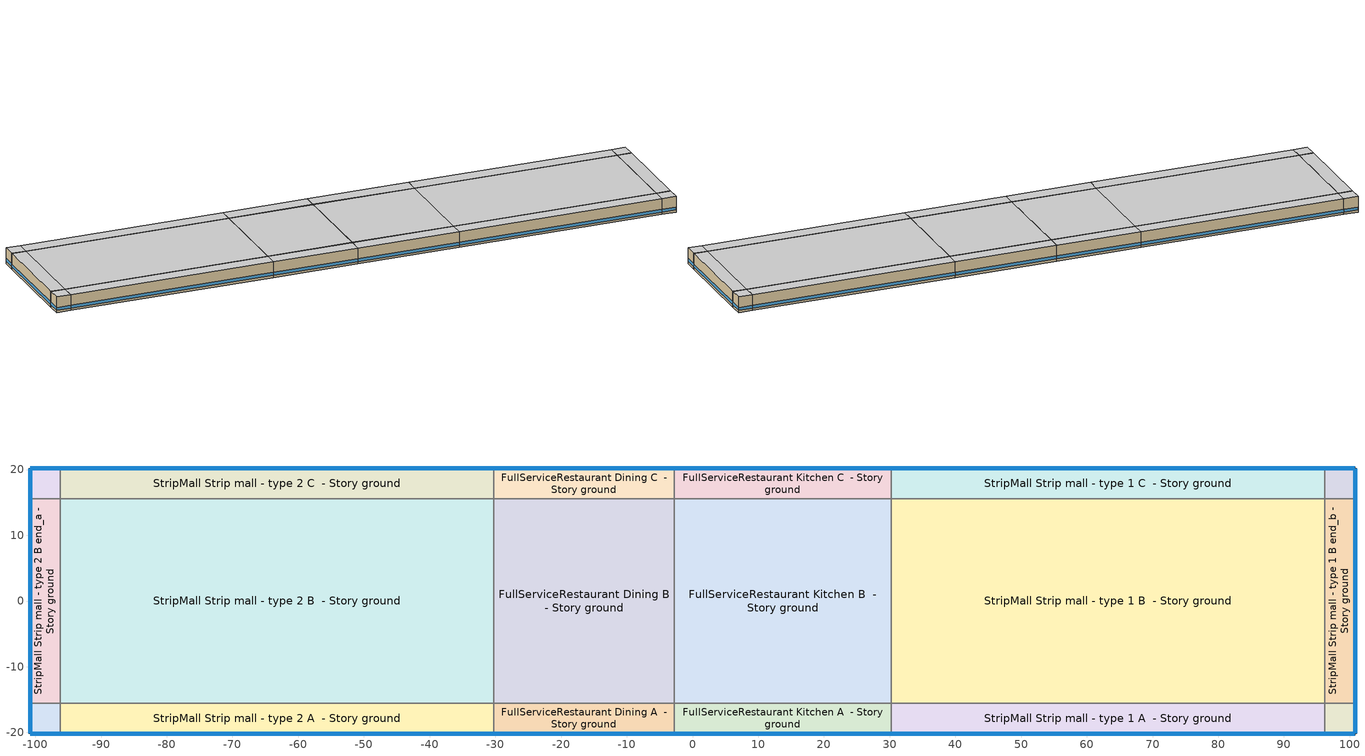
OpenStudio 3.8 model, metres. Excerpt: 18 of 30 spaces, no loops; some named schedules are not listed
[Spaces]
StripMall Strip mall - type 2 A end_a - Story ground
 floor ground (Foundation F 1.26W/m*K Perim 9.14m Area 20.9m2): -100.8,-20.16 -100.8,-15.59 -96.23,-15.59 -96.23,-20.16 z0
 wall outside: -100.8,-15.59 -100.8,-20.16 -96.23,-20.16 z0:5.18
 wall to StripMall Strip mall - type 2 B end_a - Story ground: -96.23,-15.59 -100.8,-15.59 z0:5.18
 wall to StripMall Strip mall - type 2 A  - Story ground: -96.23,-20.16 -96.23,-15.59 z0:5.18
 window: -100.8,-15.61 -100.8,-20.14 / -100.78,-20.16 -96.26,-20.16 z0.76:1.71
 ceiling adiabatic (Typical Interior Ceiling): -96.23,-20.16 -96.23,-15.59 -100.8,-15.59 -100.8,-20.16 z5.18
StripMall Strip mall - type 2 B end_a - Story ground
 floor ground (Foundation F 1.26W/m*K Perim 31.18m Area 142.54m2): -100.8,-15.59 -100.8,15.59 -96.23,15.59 -96.23,-15.59 z0
 wall outside: -100.8,15.59 -100.8,-15.59 z0:5.18
 wall to StripMall Strip mall - type 2 C end_a - Story ground: -96.23,15.59 -100.8,15.59 z0:5.18
 wall to StripMall Strip mall - type 2 B  - Story ground: -96.23,-15.59 -96.23,15.59 z0:5.18
 window: -100.8,15.56 -100.8,-15.56 z0.76:1.7
 ceiling adiabatic (Typical Interior Ceiling): -96.23,-15.59 -96.23,15.59 -100.8,15.59 -100.8,-15.59 z5.18
StripMall Strip mall - type 2 C end_a - Story ground
 floor ground (Foundation F 1.26W/m*K Perim 9.14m Area 20.9m2): -100.8,15.59 -100.8,20.16 -96.23,20.16 -96.23,15.59 z0
 wall outside: -96.23,20.16 -100.8,20.16 -100.8,15.59 z0:5.18
 wall to StripMall Strip mall - type 2 C  - Story ground: -96.23,15.59 -96.23,20.16 z0:5.18
 window: -100.8,20.14 -100.8,15.61 / -96.26,20.16 -100.78,20.16 z0.76:1.71
 ceiling adiabatic (Typical Interior Ceiling): -96.23,15.59 -96.23,20.16 -100.8,20.16 -100.8,15.59 z5.18
StripMall Strip mall - type 2 A  - Story ground
 floor ground (Foundation F 1.26W/m*K Perim 65.99m Area 301.71m2): -96.23,-20.16 -96.23,-15.59 -30.24,-15.59 -30.24,-20.16 z0
 wall outside: -96.23,-20.16 -30.24,-20.16 z0:5.18
 wall to StripMall Strip mall - type 2 B  - Story ground: -30.24,-15.59 -96.23,-15.59 z0:5.18
 wall to FullServiceRestaurant Dining A  - Story ground: -30.24,-20.16 -30.24,-15.59 z0:5.18
 window: -96.21,-20.16 -30.27,-20.16 z0.76:1.7
 ceiling adiabatic (Typical Interior Ceiling): -30.24,-20.16 -30.24,-15.59 -96.23,-15.59 -96.23,-20.16 z5.18
StripMall Strip mall - type 2 B  - Story ground
 floor ground (Foundation F 1.26W/m*K Perim 0.0m Area 2057.39m2): -96.23,-15.59 -96.23,15.59 -30.24,15.59 -30.24,-15.59 z0
 wall to StripMall Strip mall - type 2 C  - Story ground: -30.24,15.59 -96.23,15.59 z0:5.18
 wall to FullServiceRestaurant Dining B  - Story ground: -30.24,-15.59 -30.24,15.59 z0:5.18
 ceiling adiabatic (Typical Interior Ceiling): -30.24,-15.59 -30.24,15.59 -96.23,15.59 -96.23,-15.59 z5.18
StripMall Strip mall - type 2 C  - Story ground
 floor ground (Foundation F 1.26W/m*K Perim 65.99m Area 301.71m2): -96.23,15.59 -96.23,20.16 -30.24,20.16 -30.24,15.59 z0
 wall outside: -30.24,20.16 -96.23,20.16 z0:5.18
 wall to FullServiceRestaurant Dining C  - Story ground: -30.24,15.59 -30.24,20.16 z0:5.18
 window: -30.27,20.16 -96.21,20.16 z0.76:1.7
 ceiling adiabatic (Typical Interior Ceiling): -30.24,15.59 -30.24,20.16 -96.23,20.16 -96.23,15.59 z5.18
FullServiceRestaurant Dining A  - Story ground
 floor ground (Foundation F 1.26W/m*K Perim 27.48m Area 125.65m2): -30.24,-20.16 -30.24,-15.59 -2.76,-15.59 -2.76,-20.16 z0
 wall outside: -30.24,-20.16 -2.76,-20.16 z0:5.18
 wall to FullServiceRestaurant Dining B  - Story ground: -2.76,-15.59 -30.24,-15.59 z0:5.18
 wall to FullServiceRestaurant Kitchen A  - Story ground: -2.76,-20.16 -2.76,-15.59 z0:5.18
 window: -30.22,-20.16 -2.78,-20.16 z0.76:1.7
 ceiling adiabatic (Typical Interior Ceiling): -2.76,-20.16 -2.76,-15.59 -30.24,-15.59 -30.24,-20.16 z5.18
FullServiceRestaurant Dining B  - Story ground
 floor ground (Foundation F 1.26W/m*K Perim 0.0m Area 856.84m2): -30.24,-15.59 -30.24,15.59 -2.76,15.59 -2.76,-15.59 z0
 wall to FullServiceRestaurant Dining C  - Story ground: -2.76,15.59 -30.24,15.59 z0:5.18
 wall to FullServiceRestaurant Kitchen B  - Story ground: -2.76,-15.59 -2.76,15.59 z0:5.18
 ceiling adiabatic (Typical Interior Ceiling): -2.76,-15.59 -2.76,15.59 -30.24,15.59 -30.24,-15.59 z5.18
FullServiceRestaurant Dining C  - Story ground
 floor ground (Foundation F 1.26W/m*K Perim 27.48m Area 125.65m2): -30.24,15.59 -30.24,20.16 -2.76,20.16 -2.76,15.59 z0
 wall outside: -2.76,20.16 -30.24,20.16 z0:5.18
 wall to FullServiceRestaurant Kitchen C  - Story ground: -2.76,15.59 -2.76,20.16 z0:5.18
 window: -2.78,20.16 -30.22,20.16 z0.76:1.7
 ceiling adiabatic (Typical Interior Ceiling): -2.76,15.59 -2.76,20.16 -30.24,20.16 -30.24,15.59 z5.18
FullServiceRestaurant Kitchen A  - Story ground
 floor ground (Foundation F 1.26W/m*K Perim 33.0m Area 150.87m2): -2.76,-20.16 -2.76,-15.59 30.24,-15.59 30.24,-20.16 z0
 wall outside: -2.76,-20.16 30.24,-20.16 z0:5.18
 wall to FullServiceRestaurant Kitchen B  - Story ground: 30.24,-15.59 -2.76,-15.59 z0:5.18
 wall to StripMall Strip mall - type 1 A  - Story ground: 30.24,-20.16 30.24,-15.59 z0:5.18
 window: -2.73,-20.16 30.22,-20.16 z0.76:1.7
 ceiling adiabatic (Typical Interior Ceiling): 30.24,-20.16 30.24,-15.59 -2.76,-15.59 -2.76,-20.16 z5.18
FullServiceRestaurant Kitchen B  - Story ground
 floor ground (Foundation F 1.26W/m*K Perim 0.0m Area 1028.82m2): -2.76,-15.59 -2.76,15.59 30.24,15.59 30.24,-15.59 z0
 wall to FullServiceRestaurant Kitchen C  - Story ground: 30.24,15.59 -2.76,15.59 z0:5.18
 wall to StripMall Strip mall - type 1 B  - Story ground: 30.24,-15.59 30.24,15.59 z0:5.18
 ceiling adiabatic (Typical Interior Ceiling): 30.24,-15.59 30.24,15.59 -2.76,15.59 -2.76,-15.59 z5.18
FullServiceRestaurant Kitchen C  - Story ground
 floor ground (Foundation F 1.26W/m*K Perim 33.0m Area 150.87m2): -2.76,15.59 -2.76,20.16 30.24,20.16 30.24,15.59 z0
 wall outside: 30.24,20.16 -2.76,20.16 z0:5.18
 wall to StripMall Strip mall - type 1 C  - Story ground: 30.24,15.59 30.24,20.16 z0:5.18
 window: 30.22,20.16 -2.73,20.16 z0.76:1.7
 ceiling adiabatic (Typical Interior Ceiling): 30.24,15.59 30.24,20.16 -2.76,20.16 -2.76,15.59 z5.18
StripMall Strip mall - type 1 A  - Story ground
 floor ground (Foundation F 1.26W/m*K Perim 65.99m Area 301.71m2): 30.24,-20.16 30.24,-15.59 96.23,-15.59 96.23,-20.16 z0
 wall outside: 30.24,-20.16 96.23,-20.16 z0:5.18
 wall to StripMall Strip mall - type 1 B  - Story ground: 96.23,-15.59 30.24,-15.59 z0:5.18
 wall to StripMall Strip mall - type 1 A end_b - Story ground: 96.23,-20.16 96.23,-15.59 z0:5.18
 window: 30.27,-20.16 96.21,-20.16 z0.76:1.7
 ceiling adiabatic (Typical Interior Ceiling): 96.23,-20.16 96.23,-15.59 30.24,-15.59 30.24,-20.16 z5.18
StripMall Strip mall - type 1 B  - Story ground
 floor ground (Foundation F 1.26W/m*K Perim 0.0m Area 2057.39m2): 30.24,-15.59 30.24,15.59 96.23,15.59 96.23,-15.59 z0
 wall to StripMall Strip mall - type 1 C  - Story ground: 96.23,15.59 30.24,15.59 z0:5.18
 wall to StripMall Strip mall - type 1 B end_b - Story ground: 96.23,-15.59 96.23,15.59 z0:5.18
 ceiling adiabatic (Typical Interior Ceiling): 96.23,-15.59 96.23,15.59 30.24,15.59 30.24,-15.59 z5.18
StripMall Strip mall - type 1 C  - Story ground
 floor ground (Foundation F 1.26W/m*K Perim 65.99m Area 301.71m2): 30.24,15.59 30.24,20.16 96.23,20.16 96.23,15.59 z0
 wall outside: 96.23,20.16 30.24,20.16 z0:5.18
 wall to StripMall Strip mall - type 1 C end_b - Story ground: 96.23,15.59 96.23,20.16 z0:5.18
 window: 96.21,20.16 30.27,20.16 z0.76:1.7
 ceiling adiabatic (Typical Interior Ceiling): 96.23,15.59 96.23,20.16 30.24,20.16 30.24,15.59 z5.18
StripMall Strip mall - type 1 A end_b - Story ground
 floor ground (Foundation F 1.26W/m*K Perim 9.14m Area 20.9m2): 96.23,-20.16 96.23,-15.59 100.8,-15.59 100.8,-20.16 z0
 wall outside: 96.23,-20.16 100.8,-20.16 100.8,-15.59 z0:5.18
 wall to StripMall Strip mall - type 1 B end_b - Story ground: 100.8,-15.59 96.23,-15.59 z0:5.18
 window: 96.26,-20.16 100.78,-20.16 / 100.8,-20.14 100.8,-15.61 z0.76:1.71
 ceiling adiabatic (Typical Interior Ceiling): 100.8,-20.16 100.8,-15.59 96.23,-15.59 96.23,-20.16 z5.18
StripMall Strip mall - type 1 B end_b - Story ground
 floor ground (Foundation F 1.26W/m*K Perim 31.18m Area 142.54m2): 96.23,-15.59 96.23,15.59 100.8,15.59 100.8,-15.59 z0
 wall outside: 100.8,-15.59 100.8,15.59 z0:5.18
 wall to StripMall Strip mall - type 1 C end_b - Story ground: 100.8,15.59 96.23,15.59 z0:5.18
 window: 100.8,-15.56 100.8,15.56 z0.76:1.7
 ceiling adiabatic (Typical Interior Ceiling): 100.8,-15.59 100.8,15.59 96.23,15.59 96.23,-15.59 z5.18
StripMall Strip mall - type 1 C end_b - Story ground
 floor ground (Foundation F 1.26W/m*K Perim 9.14m Area 20.9m2): 96.23,15.59 96.23,20.16 100.8,20.16 100.8,15.59 z0
 wall outside: 100.8,15.59 100.8,20.16 96.23,20.16 z0:5.18
 window: 100.78,20.16 96.26,20.16 / 100.8,15.61 100.8,20.14 z0.76:1.71
 ceiling adiabatic (Typical Interior Ceiling): 100.8,15.59 100.8,20.16 96.23,20.16 96.23,15.59 z5.18
[Building]
ComStock DOE Ref 1980-2004|RetailStripmall|FullServiceRestaurant: North Axis {deg}=135; Default Construction Set=ComStock DOE Ref 1980-2004 - StMall - ASHRAE 169-2013-7A; Default Schedule Set=Building Default Schedule Set; Standards Building Type=StripMall
[Site]
Seward_AK_USA: Latitude {deg}=60.13; Longitude {deg}=-149.42; Time Zone {hr}=-9; Elevation {m}=7; Terrain=City
[Site:WaterMainsTemperature]
Calculation Method=Correlation; Annual Average Outdoor Air Temperature {C}=5.00333; Maximum Difference In Monthly Average Outdoor Air Temperatures {deltaC}=15.74
[SizingPeriod:DesignDay] Barometric Pressure {Pa}=101241; Rain Indicator=No; Snow Indicator=No; Day of Month=21; Daylight Saving Time Indicator=No; Humidity Condition Type=Wetbulb; Dry-Bulb Temperature Range Modifier Type=DefaultMultipliers
Name | Maximum Dry-Bulb Temperature {C} | Daily Dry-Bulb Temperature Range {deltaC} | Wind Speed {m/s} | Wind Direction {deg} | Month | Day Type | Wetbulb or DewPoint at Maximum Dry-Bulb {C} | Solar Model Indicator | ASHRAE Clear Sky Optical Depth for Beam Irradiance | ASHRAE Clear Sky Optical Depth for Diffuse Irradiance | Sky Clearness
Seward Ann Clg .4% Condns DB=>MWB 1 | 21.2 | 5.5 | 5.2 | 310 | 7 | SummerDesignDay | 13.8 | ASHRAETau | 0.312 | 2.389
Seward Ann Clg .4% Condns WB=>MDB 1 | 19 | 5.5 | 5.2 | 310 | 7 | SummerDesignDay | 15.1 | ASHRAETau | 0.312 | 2.389
Seward Ann Htg 99.6% Condns DB 1 | -16.2 | 0 | 8.8 | 20 | 1 | WinterDesignDay | -16.2 | ASHRAEClearSky |  |  | 0
Seward August .4% Condns DB=>MCWB 1 | 22.8 | 6 | 5.2 | 310 | 8 | SummerDesignDay | 15.2 | ASHRAETau | 0.317 | 2.43
[ClimateZones]
Climate Zone Institution Name 1=ASHRAE; Climate Zone Document Name 1=ANSI/ASHRAE Standard 169; Climate Zone Document Year 1=2006; Climate Zone Value 1=ASHRAE 169-2013-7A
[Site:GroundTemperature:FCfactorMethod]
January Ground Temperature {C}=4.69; February Ground Temperature {C}=2.41; March Ground Temperature {C}=-0.84; April Ground Temperature {C}=-2.33; May Ground Temperature {C}=-2.06; June Ground Temperature {C}=0.47; July Ground Temperature {C}=4.16; August Ground Temperature {C}=6.73; September Ground Temperature {C}=10.99; October Ground Temperature {C}=13.29; November Ground Temperature {C}=13.41; December Ground Temperature {C}=9.12
[Construction:FfactorGroundFloor] F-Factor {W/m-K}=1.26344
Name | Area {m2} | PerimeterExposed {m}
Foundation F 1.26W/m*K Perim 65.99m Area 301.71m2 | 301.707 | 65.9902
Foundation F 1.26W/m*K Perim 33.0m Area 150.87m2 | 150.871 | 32.9989
Foundation F 1.26W/m*K Perim 31.18m Area 142.54m2 | 142.542 | 31.1772
Foundation F 1.26W/m*K Perim 27.48m Area 125.65m2 | 125.652 | 27.483
Foundation F 1.26W/m*K Perim 9.14m Area 20.9m2 | 20.9032 | 9.144
Foundation F 1.26W/m*K Perim 0.0m Area 2057.39m2 | 2057.39 | 0
Foundation F 1.26W/m*K Perim 0.0m Area 856.84m2 | 856.843 | 0
Foundation F 1.26W/m*K Perim 0.0m Area 1028.82m2 | 1028.82 | 0
[DefaultConstructionSet]
ComStock DOE Ref 1980-2004 - StMall - ASHRAE 169-2013-7A: Default Exterior Surface Constructions=Default Surface Constructions 1; Default Interior Surface Constructions=Default Surface Constructions 2; Default Ground Contact Surface Constructions=Default Surface Constructions 3; Default Exterior SubSurface Constructions=Default Sub Surface Constructions 1; Default Interior SubSurface Constructions=Default Sub Surface Constructions 2; Interior Partition Construction=Typical Interior Partition
[DefaultSurfaceConstructions]
Name | Floor Construction | Wall Construction | Roof Ceiling Construction
Default Surface Constructions 1 | Typical Insulated Exterior Mass Floor | Typical Insulated Wood Framed Exterior Wall R-17.24 | Typical IEAD Roof R-25.0
Default Surface Constructions 2 | Typical Interior Floor | Typical Interior Wall | Typical Interior Ceiling
Default Surface Constructions 3 | Typical Insulated Carpeted 6in Slab Floor | Typical Insulated Basement Mass Wall R-12.99
[Construction]
Typical Insulated Exterior Mass Floor: Typical Insulation R-15.06, 4 in. Normalweight Concrete Floor, Typical Carpet Pad
Typical IEAD Roof R-25.0: Roof Membrane, Typical Insulation R-23.88, Metal Roof Surface
Typical Interior Floor: 100mm Normalweight concrete floor, CP02 CARPET PAD
Typical Interior Wall: G01 13mm gypsum board, G01 13mm gypsum board
Typical Interior Ceiling: CP02 CARPET PAD, 100mm Normalweight concrete floor
Typical Insulated Carpeted 6in Slab Floor: 6 in. Normalweight Concrete Floor, Typical Carpet Pad
Typical Insulated Basement Mass Wall R-12.99: Typical Insulation R-11.44, 8 in. Concrete Block Basement Wall
Simple Glazing U 0.52 SHGC 0.49: Simple Glazing U 0.52 SHGC 0.49
Typical Insulated Metal Door: F08 Metal surface, Typical Insulation R-15.06 1
U 0.88 SHGC 0.16 Sgl Ref-A-L Clr 6mm: REF A CLEAR LO 6MM
Typical Overhead Door: Typical Insulation R-15.06 1
Typical Interior Window: Clear 3mm
Typical Interior Door; Typical Interior Partition: G05 25mm wood
Typical Insulated Wood Framed Exterior Wall R-17.24: 25mm Stucco, 5/8 in. Gypsum Board, Typical Insulation R-15.06 1, 5/8 in. Gypsum Board
InteriorFurnishings: Std Wood 6inch
[Material:NoMass] Roughness=Smooth; Thermal Absorptance=0.9; Solar Absorptance=0.7
Name | Thermal Resistance {m2-K/W} | Visible Absorptance
Typical Insulation R-15.06; Typical Insulation R-15.06 1 | 2.65266 | 0.7
Typical Carpet Pad; CP02 CARPET PAD | 0.21648 | 0.8
Typical Insulation R-23.88 | 4.206 | 0.7
Typical Insulation R-11.44 | 2.01415 | 0.7
[Material] Thermal Absorptance=0.9
Name | Roughness | Thickness {m} | Conductivity {W/m-K} | Density {kg/m3} | Specific Heat {J/kg-K} | Solar Absorptance | Visible Absorptance
4 in. Normalweight Concrete Floor | MediumRough | 0.1016 | 2.31 | 2322 | 832 | 0.7 | 0.7
25mm Stucco | Smooth | 0.0254 | 0.72 | 1856 | 840 | 0.7 | 0.7
5/8 in. Gypsum Board | MediumSmooth | 0.0159 | 0.16 | 800 | 1090 | 0.7 | 0.7
Roof Membrane | VeryRough | 0.0095 | 0.16 | 1121.29 | 1460 | 0.7 | 0.7
Metal Roof Surface; F08 Metal surface | Smooth | 0.0008 | 45.28 | 7824 | 500 | 0.7 | 0.7
100mm Normalweight concrete floor | MediumRough | 0.1016 | 2.31045 | 2322 | 832.557 | 0.7 | 0.7
G01 13mm gypsum board | Smooth | 0.0127 | 0.160031 | 800.001 | 1090.73 | 0.7 | 0.5
6 in. Normalweight Concrete Floor | MediumRough | 0.1524 | 2.31 | 2322 | 832 | 0.7 | 0.7
8 in. Concrete Block Basement Wall | MediumRough | 0.2032 | 1.326 | 1842 | 912 | 0.7 | 0.7
G05 25mm wood | MediumSmooth | 0.0254 | 0.15 | 608 | 1630 | 0.5 | 0.5
Std Wood 6inch | MediumSmooth | 0.15 | 0.12 | 540 | 1210 | 0.7 | 0.7
[DefaultSubSurfaceConstructions]
Name | Fixed Window Construction | Operable Window Construction | Door Construction | Glass Door Construction | Overhead Door Construction | Tubular Daylight Dome Construction | Tubular Daylight Diffuser Construction
Default Sub Surface Constructions 1 | Simple Glazing U 0.52 SHGC 0.49 | Simple Glazing U 0.52 SHGC 0.49 | Typical Insulated Metal Door | U 0.88 SHGC 0.16 Sgl Ref-A-L Clr 6mm | Typical Overhead Door | Typical Interior Window | Typical Interior Window
Default Sub Surface Constructions 2 | Typical Interior Window | Typical Interior Window | Typical Interior Door
[WindowMaterial:SimpleGlazingSystem]
Simple Glazing U 0.52 SHGC 0.49: U-Factor {W/m2-K}=2.9527; Solar Heat Gain Coefficient=0.49; Visible Transmittance=0.81
[WindowMaterial:Glazing] Optical Data Type=SpectralAverage; Infrared Transmittance at Normal Incidence=0; Front Side Infrared Hemispherical Emissivity=0.84; Conductivity {W/m-K}=0.9; Dirt Correction Factor for Solar and Visible Transmittance=1; Solar Diffusing=No
Name | Thickness {m} | Solar Transmittance at Normal Incidence | Front Side Solar Reflectance at Normal Incidence | Back Side Solar Reflectance at Normal Incidence | Visible Transmittance at Normal Incidence | Front Side Visible Reflectance at Normal Incidence | Back Side Visible Reflectance at Normal Incidence | Back Side Infrared Hemispherical Emissivity
REF A CLEAR LO 6MM | 0.006 | 0.066 | 0.341 | 0.493 | 0.08 | 0.41 | 0.37 | 0.4
Clear 3mm | 0.003 | 0.837 | 0.075 | 0.075 | 0.898 | 0.081 | 0.081 | 0.84
[SpaceType]
Name | Default Schedule Set | Design Specification Outdoor Air Object | Standards Building Type | Standards Space Type
StripMall Strip mall - type 1 - ComStock DOE Ref 1980-2004 | StripMall Strip mall - type 1 Schedule Set | StripMall Strip mall - type 1 Ventilation | StripMall | Strip mall - type 1
StripMall Strip mall - type 2 - ComStock DOE Ref 1980-2004 | StripMall Strip mall - type 2 Schedule Set | StripMall Strip mall - type 2 Ventilation | StripMall | Strip mall - type 2
FullServiceRestaurant Kitchen - ComStock DOE Ref 1980-2004 | FullServiceRestaurant Kitchen Schedule Set | FullServiceRestaurant Kitchen Ventilation | FullServiceRestaurant | Kitchen
FullServiceRestaurant Dining - ComStock DOE Ref 1980-2004 | FullServiceRestaurant Dining Schedule Set | FullServiceRestaurant Dining Ventilation | FullServiceRestaurant | Dining
[BuildingStory]
Story ground: Nominal Z Coordinate {m}=0; Nominal Floor to Floor Height {m}=5.1816
[Space] Building Story=Story ground
Name | Space Type | Thermal Zone
StripMall Strip mall - type 2 A end_a - Story ground | StripMall Strip mall - type 2 - ComStock DOE Ref 1980-2004 | Zone StripMall Strip mall - type 2 A end_a - Story ground
StripMall Strip mall - type 2 B end_a - Story ground | StripMall Strip mall - type 2 - ComStock DOE Ref 1980-2004 | Zone StripMall Strip mall - type 2 B end_a - Story ground
StripMall Strip mall - type 2 C end_a - Story ground | StripMall Strip mall - type 2 - ComStock DOE Ref 1980-2004 | Zone StripMall Strip mall - type 2 C end_a - Story ground
StripMall Strip mall - type 2 A  - Story ground | StripMall Strip mall - type 2 - ComStock DOE Ref 1980-2004 | Zone StripMall Strip mall - type 2 A  - Story ground
StripMall Strip mall - type 2 B  - Story ground | StripMall Strip mall - type 2 - ComStock DOE Ref 1980-2004 | Zone StripMall Strip mall - type 2 B  - Story ground
StripMall Strip mall - type 2 C  - Story ground | StripMall Strip mall - type 2 - ComStock DOE Ref 1980-2004 | Zone StripMall Strip mall - type 2 C  - Story ground
FullServiceRestaurant Dining A  - Story ground | FullServiceRestaurant Dining - ComStock DOE Ref 1980-2004 | Zone FullServiceRestaurant Dining A  - Story ground
FullServiceRestaurant Dining B  - Story ground | FullServiceRestaurant Dining - ComStock DOE Ref 1980-2004 | Zone FullServiceRestaurant Dining B  - Story ground
FullServiceRestaurant Dining C  - Story ground | FullServiceRestaurant Dining - ComStock DOE Ref 1980-2004 | Zone FullServiceRestaurant Dining C  - Story ground
FullServiceRestaurant Kitchen A  - Story ground | FullServiceRestaurant Kitchen - ComStock DOE Ref 1980-2004 | Zone FullServiceRestaurant Kitchen A  - Story ground
FullServiceRestaurant Kitchen B  - Story ground | FullServiceRestaurant Kitchen - ComStock DOE Ref 1980-2004 | Zone FullServiceRestaurant Kitchen B  - Story ground
FullServiceRestaurant Kitchen C  - Story ground | FullServiceRestaurant Kitchen - ComStock DOE Ref 1980-2004 | Zone FullServiceRestaurant Kitchen C  - Story ground
StripMall Strip mall - type 1 A  - Story ground | StripMall Strip mall - type 1 - ComStock DOE Ref 1980-2004 | Zone StripMall Strip mall - type 1 A  - Story ground
StripMall Strip mall - type 1 B  - Story ground | StripMall Strip mall - type 1 - ComStock DOE Ref 1980-2004 | Zone StripMall Strip mall - type 1 B  - Story ground
StripMall Strip mall - type 1 C  - Story ground | StripMall Strip mall - type 1 - ComStock DOE Ref 1980-2004 | Zone StripMall Strip mall - type 1 C  - Story ground
StripMall Strip mall - type 1 A end_b - Story ground | StripMall Strip mall - type 1 - ComStock DOE Ref 1980-2004 | Zone StripMall Strip mall - type 1 A end_b - Story ground
StripMall Strip mall - type 1 B end_b - Story ground | StripMall Strip mall - type 1 - ComStock DOE Ref 1980-2004 | Zone StripMall Strip mall - type 1 B end_b - Story ground
StripMall Strip mall - type 1 C end_b - Story ground | StripMall Strip mall - type 1 - ComStock DOE Ref 1980-2004 | Zone StripMall Strip mall - type 1 C end_b - Story ground
[ThermalZone] Multiplier=1; Use Ideal Air Loads=No
Name | Thermostat
Zone StripMall Strip mall - type 2 A end_a - Story ground | StripMall Strip mall - type 2 - ComStock DOE Ref 1980-2004 Thermostat 1
Zone StripMall Strip mall - type 2 B end_a - Story ground | StripMall Strip mall - type 2 - ComStock DOE Ref 1980-2004 Thermostat 3
Zone StripMall Strip mall - type 2 C end_a - Story ground | StripMall Strip mall - type 2 - ComStock DOE Ref 1980-2004 Thermostat 5
Zone StripMall Strip mall - type 2 A  - Story ground | StripMall Strip mall - type 2 - ComStock DOE Ref 1980-2004 Thermostat
Zone StripMall Strip mall - type 2 B  - Story ground | StripMall Strip mall - type 2 - ComStock DOE Ref 1980-2004 Thermostat 2
Zone StripMall Strip mall - type 2 C  - Story ground | StripMall Strip mall - type 2 - ComStock DOE Ref 1980-2004 Thermostat 4
Zone FullServiceRestaurant Dining A  - Story ground | FullServiceRestaurant Dining - ComStock DOE Ref 1980-2004 Thermostat
Zone FullServiceRestaurant Dining B  - Story ground | FullServiceRestaurant Dining - ComStock DOE Ref 1980-2004 Thermostat 3
Zone FullServiceRestaurant Dining C  - Story ground | FullServiceRestaurant Dining - ComStock DOE Ref 1980-2004 Thermostat 6
Zone FullServiceRestaurant Kitchen A  - Story ground | FullServiceRestaurant Kitchen - ComStock DOE Ref 1980-2004 Thermostat
Zone FullServiceRestaurant Kitchen B  - Story ground | FullServiceRestaurant Kitchen - ComStock DOE Ref 1980-2004 Thermostat 1
Zone FullServiceRestaurant Kitchen C  - Story ground | FullServiceRestaurant Kitchen - ComStock DOE Ref 1980-2004 Thermostat 2
Zone StripMall Strip mall - type 1 A  - Story ground | StripMall Strip mall - type 1 - ComStock DOE Ref 1980-2004 Thermostat
Zone StripMall Strip mall - type 1 B  - Story ground | StripMall Strip mall - type 1 - ComStock DOE Ref 1980-2004 Thermostat 2
Zone StripMall Strip mall - type 1 C  - Story ground | StripMall Strip mall - type 1 - ComStock DOE Ref 1980-2004 Thermostat 4
Zone StripMall Strip mall - type 1 A end_b - Story ground | StripMall Strip mall - type 1 - ComStock DOE Ref 1980-2004 Thermostat 1
Zone StripMall Strip mall - type 1 B end_b - Story ground | StripMall Strip mall - type 1 - ComStock DOE Ref 1980-2004 Thermostat 3
Zone StripMall Strip mall - type 1 C end_b - Story ground | StripMall Strip mall - type 1 - ComStock DOE Ref 1980-2004 Thermostat 5
[People:Definition] Number of People Calculation Method=People/Area; Fraction Radiant=0.3
Name | People per Space Floor Area {person/m2}
FullServiceRestaurant Dining People Definition | 0.721182
FullServiceRestaurant Kitchen People Definition | 0.0538196
StripMall Strip mall - type 1 People Definition; StripMall Strip mall - type 2 People Definition | 0.161459
[People] Work Efficiency Schedule=Work Efficiency Schedule; Clothing Insulation Schedule=Clothing Schedule; Air Velocity Schedule=Air Velocity Schedule; Multiplier=1
Name | People Definition | Space or SpaceType
FullServiceRestaurant Dining People | FullServiceRestaurant Dining People Definition | FullServiceRestaurant Dining - ComStock DOE Ref 1980-2004
FullServiceRestaurant Kitchen People | FullServiceRestaurant Kitchen People Definition | FullServiceRestaurant Kitchen - ComStock DOE Ref 1980-2004
StripMall Strip mall - type 1 People | StripMall Strip mall - type 1 People Definition | StripMall Strip mall - type 1 - ComStock DOE Ref 1980-2004
StripMall Strip mall - type 2 People | StripMall Strip mall - type 2 People Definition | StripMall Strip mall - type 2 - ComStock DOE Ref 1980-2004
[Lights:Definition] Design Level Calculation Method=Watts/Area; Fraction Visible=0.2; Return Air Fraction=0
Name | Watts per Space Floor Area {W/m2} | Fraction Radiant
FullServiceRestaurant Dining - ComStock DOE Ref 1980-2004 General Lights Definition | 1.54362 | 0.365
FullServiceRestaurant Dining - ComStock DOE Ref 1980-2004 Task Lights Definition | 0.435806 | 0.165
FullServiceRestaurant Dining - ComStock DOE Ref 1980-2004 Wall Wash Lights Definition | 1.0035 | 0.165
FullServiceRestaurant Kitchen - ComStock DOE Ref 1980-2004 General Lights Definition | 5.82683 | 0.365
FullServiceRestaurant Kitchen - ComStock DOE Ref 1980-2004 Task Lights Definition | 1.44838 | 0.165
StripMall Strip mall - type 2 - ComStock DOE Ref 1980-2004 General Lights Definition; StripMall Strip mall - type 1 - ComStock DOE Ref 1980-2004 General Lights Definition | 6.12429 | 0.365
StripMall Strip mall - type 2 - ComStock DOE Ref 1980-2004 Supplemental Lights Definition; StripMall Strip mall - type 1 - ComStock DOE Ref 1980-2004 Supplemental Lights Definition | 0.352959 | 0.165
StripMall Strip mall - type 2 - ComStock DOE Ref 1980-2004 Wall Wash Lights Definition; StripMall Strip mall - type 1 - ComStock DOE Ref 1980-2004 Wall Wash Lights Definition | 0.593499 | 0.165
[ElectricEquipment:Definition]
Name | Design Level Calculation Method | Watts per Space Floor Area {W/m2} | Fraction Latent | Fraction Radiant | Fraction Lost | Design Level {W}
FullServiceRestaurant Dining Elec Equip Definition | Watts/Area | 27.1251 | 0.25 | 0.3 | 0
misc_electric_kitchen_equipment_definition | Watts/Area | 16.8455 | 0.25 | 0.3 | 0.2
StripMall Strip mall - type 1 Elec Equip Definition; StripMall Strip mall - type 2 Elec Equip Definition | Watts/Area | 3.83902 | 0 | 0.5 | 0
Elevator Lift Motor | EquipmentLevel |  | 0 | 0 | 1 | 14610
electric_griddle_equipment_definition_bldg_quantity=2.0 | EquipmentLevel |  | 0.1 | 0.39 | 0.41 | 34232
[ElectricEquipment]
Name | Electric Equipment Definition | Space or SpaceType | Schedule | Multiplier
FullServiceRestaurant Dining Elec Equip | FullServiceRestaurant Dining Elec Equip Definition | FullServiceRestaurant Dining - ComStock DOE Ref 1980-2004 | FoodService_Restaurant BLDG_EQUIP_EndUseData BPR Adjusted
misc_electric_kitchen_equipment | misc_electric_kitchen_equipment_definition | FullServiceRestaurant Kitchen - ComStock DOE Ref 1980-2004 | FoodService_Restaurant BLDG_EQUIP_EndUseData BPR Adjusted
StripMall Strip mall - type 1 Elec Equip | StripMall Strip mall - type 1 Elec Equip Definition | StripMall Strip mall - type 1 - ComStock DOE Ref 1980-2004 | Mercantile_Retail BLDG_EQUIP_EndUseData BPR Adjusted
StripMall Strip mall - type 2 Elec Equip | StripMall Strip mall - type 2 Elec Equip Definition | StripMall Strip mall - type 2 - ComStock DOE Ref 1980-2004 | Mercantile_Retail BLDG_EQUIP_EndUseData BPR Adjusted
7 Elevator Lift Motors | Elevator Lift Motor | StripMall Strip mall - type 2 B  - Story ground | Elevator Schedule 1 | 7
electric_griddle_equipment_bldg_quantity=2.0 | electric_griddle_equipment_definition_bldg_quantity=2.0 | FullServiceRestaurant Kitchen - ComStock DOE Ref 1980-2004 | FullServiceRestaurant Gas Equip | 0.333333
[DesignSpecification:OutdoorAir] Outdoor Air Method=Sum
Name | Outdoor Air Flow per Person {m3/s-person} | Outdoor Air Flow per Floor Area {m3/s-m2}
FullServiceRestaurant Dining Ventilation | 0.00943895
FullServiceRestaurant Kitchen Ventilation |  | 0.0023876
StripMall Strip mall - type 1 Ventilation; StripMall Strip mall - type 2 Ventilation |  | 0.001524
[DefaultScheduleSet]
Name | Number of People Schedule | People Activity Level Schedule | Lighting Schedule | Electric Equipment Schedule | Infiltration Schedule | Gas Equipment Schedule | Hours of Operation Schedule
FullServiceRestaurant Dining Schedule Set | FullServiceRestaurant Bldg Occ | FullServiceRestaurant Activity | FoodService_Restaurant BLDG_LIGHT_EndUseData | FoodService_Restaurant BLDG_EQUIP_EndUseData | FullServiceRestaurant Infil Half On
FullServiceRestaurant Kitchen Schedule Set | FullServiceRestaurant Bldg Occ | FullServiceRestaurant Activity | FoodService_Restaurant BLDG_LIGHT_EndUseData | FoodService_Restaurant BLDG_EQUIP_EndUseData | FullServiceRestaurant Infil Half On | FullServiceRestaurant Gas Equip
StripMall Strip mall - type 1 Schedule Set; StripMall Strip mall - type 2 Schedule Set | StripMall Bldg Occ | StripMall Activity | Mercantile_Retail BLDG_LIGHT_EndUseData | Mercantile_Retail BLDG_EQUIP_EndUseData | StripMall Infil Half On
Building Default Schedule Set |  |  |  |  |  |  | Building Hours of Operation NonResidential
[Exterior:Lights:Definition]
Name | Design Level {W}
Parking Areas and Drives Def (W/ft^2) | 0.0497494
Building Facades Def (W/ft^2) | 0.25
Main Entries Def (W/ft) | 30
Other Doors Def (W/ft) | 25
[Exterior:Lights] Schedule=Always On Discrete; Control Option=AstronomicalClock
Name | Exterior Lights Definition | Multiplier
Parking Areas and Drives | Parking Areas and Drives Def (W/ft^2) | 443381
Building Facades | Building Facades Def (W/ft^2) | 26986.7
Main Entries | Main Entries Def (W/ft) | 294
Other Doors | Other Doors Def (W/ft) | 193.2
[ZoneMixing] Schedule=RestaurantSitDown Kitchen_Exhaust_SCH; Design Flow Rate Calculation Method=Flow/Zone
Name | Zone or Space | Design Flow Rate {m3/s} | Source Zone or Space
Zone Mixing 1 | Zone FullServiceRestaurant Kitchen A  - Story ground | 0.500933 | Zone FullServiceRestaurant Dining A  - Story ground
Zone Mixing 2 | Zone FullServiceRestaurant Kitchen B  - Story ground | 3.41595 | Zone FullServiceRestaurant Dining B  - Story ground
Zone Mixing 3 | Zone FullServiceRestaurant Kitchen C  - Story ground | 0.500933 | Zone FullServiceRestaurant Dining C  - Story ground
[ThermostatSetpoint:DualSetpoint]
Name | Heating Setpoint Temperature Schedule | Cooling Setpoint Temperature Schedule
FullServiceRestaurant Dining - ComStock DOE Ref 1980-2004 Thermostat; FullServiceRestaurant Dining - ComStock DOE Ref 1980-2004 Thermostat 3; FullServiceRestaurant Dining - ComStock DOE Ref 1980-2004 Thermostat 6 | FullServiceRestaurant HtgSetp | FullServiceRestaurant ClgSetp
FullServiceRestaurant Kitchen - ComStock DOE Ref 1980-2004 Thermostat; FullServiceRestaurant Kitchen - ComStock DOE Ref 1980-2004 Thermostat 1; FullServiceRestaurant Kitchen - ComStock DOE Ref 1980-2004 Thermostat 2 | FullServiceRestaurant HtgSetp Kitchen | FullServiceRestaurant ClgSetp Kitchen
StripMall Strip mall - type 1 - ComStock DOE Ref 1980-2004 Thermostat; StripMall Strip mall - type 1 - ComStock DOE Ref 1980-2004 Thermostat 1; StripMall Strip mall - type 1 - ComStock DOE Ref 1980-2004 Thermostat 2; StripMall Strip mall - type 1 - ComStock DOE Ref 1980-2004 Thermostat 3; StripMall Strip mall - type 1 - ComStock DOE Ref 1980-2004 Thermostat 4; StripMall Strip mall - type 1 - ComStock DOE Ref 1980-2004 Thermostat 5; StripMall Strip mall - type 2 - ComStock DOE Ref 1980-2004 Thermostat; StripMall Strip mall - type 2 - ComStock DOE Ref 1980-2004 Thermostat 1; StripMall Strip mall - type 2 - ComStock DOE Ref 1980-2004 Thermostat 2; StripMall Strip mall - type 2 - ComStock DOE Ref 1980-2004 Thermostat 3; StripMall Strip mall - type 2 - ComStock DOE Ref 1980-2004 Thermostat 4; StripMall Strip mall - type 2 - ComStock DOE Ref 1980-2004 Thermostat 5 | StripMall HtgSetp | StripMall ClgSetp
[InternalMass:Definition]
Internal Mass Definition 1: Construction=InteriorFurnishings; Design Level Calculation Method=SurfaceArea/Area; Surface Area per Space Floor Area=2
[InternalMass] Internal Mass Definition=Internal Mass Definition 1; Multiplier=1
Name | Space or SpaceType
StripMall Strip mall - type 1 A  - Story ground Mass | StripMall Strip mall - type 1 A  - Story ground
FullServiceRestaurant Kitchen C  - Story ground Mass | FullServiceRestaurant Kitchen C  - Story ground
StripMall Strip mall - type 1 B end_b - Story ground Mass | StripMall Strip mall - type 1 B end_b - Story ground
FullServiceRestaurant Dining C  - Story ground Mass | FullServiceRestaurant Dining C  - Story ground
FullServiceRestaurant Dining A  - Story ground Mass | FullServiceRestaurant Dining A  - Story ground
StripMall Strip mall - type 1 A end_b - Story ground Mass | StripMall Strip mall - type 1 A end_b - Story ground
StripMall Strip mall - type 2 A end_a - Story ground Mass | StripMall Strip mall - type 2 A end_a - Story ground
StripMall Strip mall - type 2 A  - Story ground Mass | StripMall Strip mall - type 2 A  - Story ground
StripMall Strip mall - type 2 B end_a - Story ground Mass | StripMall Strip mall - type 2 B end_a - Story ground
StripMall Strip mall - type 2 C end_a - Story ground Mass | StripMall Strip mall - type 2 C end_a - Story ground
StripMall Strip mall - type 2 B  - Story ground Mass | StripMall Strip mall - type 2 B  - Story ground
StripMall Strip mall - type 1 B  - Story ground Mass | StripMall Strip mall - type 1 B  - Story ground
StripMall Strip mall - type 1 C  - Story ground Mass | StripMall Strip mall - type 1 C  - Story ground
StripMall Strip mall - type 1 C end_b - Story ground Mass | StripMall Strip mall - type 1 C end_b - Story ground
FullServiceRestaurant Kitchen A  - Story ground Mass | FullServiceRestaurant Kitchen A  - Story ground
FullServiceRestaurant Dining B  - Story ground Mass | FullServiceRestaurant Dining B  - Story ground
FullServiceRestaurant Kitchen B  - Story ground Mass | FullServiceRestaurant Kitchen B  - Story ground
StripMall Strip mall - type 2 C  - Story ground Mass | StripMall Strip mall - type 2 C  - Story ground
[Lights] Fraction Replaceable=1
Name | Lights Definition | Space or SpaceType | Schedule
FullServiceRestaurant Dining - ComStock DOE Ref 1980-2004 General Lighting | FullServiceRestaurant Dining - ComStock DOE Ref 1980-2004 General Lights Definition | FullServiceRestaurant Dining - ComStock DOE Ref 1980-2004 | FoodService_Restaurant BLDG_LIGHT_EndUseData BPR Adjusted
FullServiceRestaurant Dining - ComStock DOE Ref 1980-2004 Task Lighting | FullServiceRestaurant Dining - ComStock DOE Ref 1980-2004 Task Lights Definition | FullServiceRestaurant Dining - ComStock DOE Ref 1980-2004 | FoodService_Restaurant BLDG_LIGHT_EndUseData BPR Adjusted
FullServiceRestaurant Dining - ComStock DOE Ref 1980-2004 Wall Wash Lighting | FullServiceRestaurant Dining - ComStock DOE Ref 1980-2004 Wall Wash Lights Definition | FullServiceRestaurant Dining - ComStock DOE Ref 1980-2004 | FoodService_Restaurant BLDG_LIGHT_EndUseData BPR Adjusted
FullServiceRestaurant Kitchen - ComStock DOE Ref 1980-2004 General Lighting | FullServiceRestaurant Kitchen - ComStock DOE Ref 1980-2004 General Lights Definition | FullServiceRestaurant Kitchen - ComStock DOE Ref 1980-2004 | FoodService_Restaurant BLDG_LIGHT_EndUseData BPR Adjusted
FullServiceRestaurant Kitchen - ComStock DOE Ref 1980-2004 Task Lighting | FullServiceRestaurant Kitchen - ComStock DOE Ref 1980-2004 Task Lights Definition | FullServiceRestaurant Kitchen - ComStock DOE Ref 1980-2004 | FoodService_Restaurant BLDG_LIGHT_EndUseData BPR Adjusted
StripMall Strip mall - type 2 - ComStock DOE Ref 1980-2004 General Lighting | StripMall Strip mall - type 2 - ComStock DOE Ref 1980-2004 General Lights Definition | StripMall Strip mall - type 2 - ComStock DOE Ref 1980-2004 | Mercantile_Retail BLDG_LIGHT_EndUseData BPR Adjusted
StripMall Strip mall - type 2 - ComStock DOE Ref 1980-2004 Supplemental Lighting | StripMall Strip mall - type 2 - ComStock DOE Ref 1980-2004 Supplemental Lights Definition | StripMall Strip mall - type 2 - ComStock DOE Ref 1980-2004 | Mercantile_Retail BLDG_LIGHT_EndUseData BPR Adjusted
StripMall Strip mall - type 2 - ComStock DOE Ref 1980-2004 Wall Wash Lighting | StripMall Strip mall - type 2 - ComStock DOE Ref 1980-2004 Wall Wash Lights Definition | StripMall Strip mall - type 2 - ComStock DOE Ref 1980-2004 | Mercantile_Retail BLDG_LIGHT_EndUseData BPR Adjusted
StripMall Strip mall - type 1 - ComStock DOE Ref 1980-2004 General Lighting | StripMall Strip mall - type 1 - ComStock DOE Ref 1980-2004 General Lights Definition | StripMall Strip mall - type 1 - ComStock DOE Ref 1980-2004 | Mercantile_Retail BLDG_LIGHT_EndUseData BPR Adjusted
StripMall Strip mall - type 1 - ComStock DOE Ref 1980-2004 Supplemental Lighting | StripMall Strip mall - type 1 - ComStock DOE Ref 1980-2004 Supplemental Lights Definition | StripMall Strip mall - type 1 - ComStock DOE Ref 1980-2004 | Mercantile_Retail BLDG_LIGHT_EndUseData BPR Adjusted
StripMall Strip mall - type 1 - ComStock DOE Ref 1980-2004 Wall Wash Lighting | StripMall Strip mall - type 1 - ComStock DOE Ref 1980-2004 Wall Wash Lights Definition | StripMall Strip mall - type 1 - ComStock DOE Ref 1980-2004 | Mercantile_Retail BLDG_LIGHT_EndUseData BPR Adjusted
[SpaceInfiltration:DesignFlowRate] Design Flow Rate Calculation Method=Flow/ExteriorArea; Flow per Exterior Surface Area {m3/s-m2}=0.00103321; Velocity Term Coefficient=0
Name | Space or SpaceType | Schedule | Constant Term Coefficient | Temperature Term Coefficient | Velocity Squared Term Coefficient
StripMall Strip mall - type 1 A  - Story ground HVAC On Infiltration | StripMall Strip mall - type 1 A  - Story ground | Infiltration HVAC On Schedule | 0.007 | 0.0057 | 0.0292
StripMall Strip mall - type 1 A  - Story ground HVAC Off Infiltration | StripMall Strip mall - type 1 A  - Story ground | Infiltration HVAC Off Schedule | 0 | 0.0087 | 0.0362
FullServiceRestaurant Kitchen C  - Story ground HVAC On Infiltration | FullServiceRestaurant Kitchen C  - Story ground | Infiltration HVAC On Schedule | 0.007 | 0.0057 | 0.0292
FullServiceRestaurant Kitchen C  - Story ground HVAC Off Infiltration | FullServiceRestaurant Kitchen C  - Story ground | Infiltration HVAC Off Schedule | 0 | 0.0087 | 0.0362
StripMall Strip mall - type 1 B end_b - Story ground HVAC On Infiltration | StripMall Strip mall - type 1 B end_b - Story ground | Infiltration HVAC On Schedule | 0.007 | 0.0057 | 0.0292
StripMall Strip mall - type 1 B end_b - Story ground HVAC Off Infiltration | StripMall Strip mall - type 1 B end_b - Story ground | Infiltration HVAC Off Schedule | 0 | 0.0087 | 0.0362
FullServiceRestaurant Dining C  - Story ground HVAC On Infiltration | FullServiceRestaurant Dining C  - Story ground | Infiltration HVAC On Schedule | 0.007 | 0.0057 | 0.0292
FullServiceRestaurant Dining C  - Story ground HVAC Off Infiltration | FullServiceRestaurant Dining C  - Story ground | Infiltration HVAC Off Schedule | 0 | 0.0087 | 0.0362
FullServiceRestaurant Dining A  - Story ground HVAC On Infiltration | FullServiceRestaurant Dining A  - Story ground | Infiltration HVAC On Schedule | 0.007 | 0.0057 | 0.0292
FullServiceRestaurant Dining A  - Story ground HVAC Off Infiltration | FullServiceRestaurant Dining A  - Story ground | Infiltration HVAC Off Schedule | 0 | 0.0087 | 0.0362
StripMall Strip mall - type 1 A end_b - Story ground HVAC On Infiltration | StripMall Strip mall - type 1 A end_b - Story ground | Infiltration HVAC On Schedule | 0.007 | 0.0057 | 0.0292
StripMall Strip mall - type 1 A end_b - Story ground HVAC Off Infiltration | StripMall Strip mall - type 1 A end_b - Story ground | Infiltration HVAC Off Schedule | 0 | 0.0087 | 0.0362
StripMall Strip mall - type 2 A end_a - Story ground HVAC On Infiltration | StripMall Strip mall - type 2 A end_a - Story ground | Infiltration HVAC On Schedule | 0.007 | 0.0057 | 0.0292
StripMall Strip mall - type 2 A end_a - Story ground HVAC Off Infiltration | StripMall Strip mall - type 2 A end_a - Story ground | Infiltration HVAC Off Schedule | 0 | 0.0087 | 0.0362
StripMall Strip mall - type 2 A  - Story ground HVAC On Infiltration | StripMall Strip mall - type 2 A  - Story ground | Infiltration HVAC On Schedule | 0.007 | 0.0057 | 0.0292
StripMall Strip mall - type 2 A  - Story ground HVAC Off Infiltration | StripMall Strip mall - type 2 A  - Story ground | Infiltration HVAC Off Schedule | 0 | 0.0087 | 0.0362
StripMall Strip mall - type 2 B end_a - Story ground HVAC On Infiltration | StripMall Strip mall - type 2 B end_a - Story ground | Infiltration HVAC On Schedule | 0.007 | 0.0057 | 0.0292
StripMall Strip mall - type 2 B end_a - Story ground HVAC Off Infiltration | StripMall Strip mall - type 2 B end_a - Story ground | Infiltration HVAC Off Schedule | 0 | 0.0087 | 0.0362
StripMall Strip mall - type 2 C end_a - Story ground HVAC On Infiltration | StripMall Strip mall - type 2 C end_a - Story ground | Infiltration HVAC On Schedule | 0.007 | 0.0057 | 0.0292
StripMall Strip mall - type 2 C end_a - Story ground HVAC Off Infiltration | StripMall Strip mall - type 2 C end_a - Story ground | Infiltration HVAC Off Schedule | 0 | 0.0087 | 0.0362
StripMall Strip mall - type 1 C  - Story ground HVAC On Infiltration | StripMall Strip mall - type 1 C  - Story ground | Infiltration HVAC On Schedule | 0.007 | 0.0057 | 0.0292
StripMall Strip mall - type 1 C  - Story ground HVAC Off Infiltration | StripMall Strip mall - type 1 C  - Story ground | Infiltration HVAC Off Schedule | 0 | 0.0087 | 0.0362
StripMall Strip mall - type 1 C end_b - Story ground HVAC On Infiltration | StripMall Strip mall - type 1 C end_b - Story ground | Infiltration HVAC On Schedule | 0.007 | 0.0057 | 0.0292
StripMall Strip mall - type 1 C end_b - Story ground HVAC Off Infiltration | StripMall Strip mall - type 1 C end_b - Story ground | Infiltration HVAC Off Schedule | 0 | 0.0087 | 0.0362
FullServiceRestaurant Kitchen A  - Story ground HVAC On Infiltration | FullServiceRestaurant Kitchen A  - Story ground | Infiltration HVAC On Schedule | 0.007 | 0.0057 | 0.0292
FullServiceRestaurant Kitchen A  - Story ground HVAC Off Infiltration | FullServiceRestaurant Kitchen A  - Story ground | Infiltration HVAC Off Schedule | 0 | 0.0087 | 0.0362
StripMall Strip mall - type 2 C  - Story ground HVAC On Infiltration | StripMall Strip mall - type 2 C  - Story ground | Infiltration HVAC On Schedule | 0.007 | 0.0057 | 0.0292
StripMall Strip mall - type 2 C  - Story ground HVAC Off Infiltration | StripMall Strip mall - type 2 C  - Story ground | Infiltration HVAC Off Schedule | 0 | 0.0087 | 0.0362
[GasEquipment:Definition]
gas_fryer_equipment_definition_bldg_quantity=8.0: Design Level Calculation Method=EquipmentLevel; Design Level {W}=187576; Fraction Latent=0.1; Fraction Radiant=0.2; Fraction Lost=0.57
[GasEquipment]
gas_fryer_equipment_bldg_quantity=8.0: Gas Equipment Definition=gas_fryer_equipment_definition_bldg_quantity=8.0; Space or SpaceType=FullServiceRestaurant Kitchen - ComStock DOE Ref 1980-2004; Schedule=FullServiceRestaurant Gas Equip; Multiplier=0.333333
[Schedule:Ruleset]
Name | Default Day Schedule | Summer Design Day Schedule | Winter Design Day Schedule
Clothing Schedule | Clothing Schedule Default Winter Clothes
Air Velocity Schedule | Air Velocity Schedule Default
Work Efficiency Schedule | Work Efficiency Schedule Default
FullServiceRestaurant Bldg Occ | FullServiceRestaurant Bldg Occ Default | FullServiceRestaurant Bldg Occ Summer Design Day | FullServiceRestaurant Bldg Occ Winter Design Day
FullServiceRestaurant Activity | FullServiceRestaurant Activity Default | FullServiceRestaurant Activity Summer Design Day | FullServiceRestaurant Activity Winter Design Day
FoodService_Restaurant BLDG_LIGHT_EndUseData | FoodService_Restaurant BLDG_LIGHT_EndUseData Default | FoodService_Restaurant BLDG_LIGHT_EndUseData Summer Design Day | FoodService_Restaurant BLDG_LIGHT_EndUseData Winter Design Day
FoodService_Restaurant BLDG_EQUIP_EndUseData | FoodService_Restaurant BLDG_EQUIP_EndUseData Default | FoodService_Restaurant BLDG_EQUIP_EndUseData Summer Design Day | FoodService_Restaurant BLDG_EQUIP_EndUseData Winter Design Day
FullServiceRestaurant Infil Half On | FullServiceRestaurant Infil Half On Default | FullServiceRestaurant Infil Half On Summer Design Day | FullServiceRestaurant Infil Half On Winter Design Day
FullServiceRestaurant Gas Equip | FullServiceRestaurant Gas Equip Default | FullServiceRestaurant Gas Equip Summer Design Day | FullServiceRestaurant Gas Equip Winter Design Day
StripMall Bldg Occ | StripMall Bldg Occ Default | StripMall Bldg Occ Summer Design Day | StripMall Bldg Occ Winter Design Day
StripMall Activity | StripMall Activity Default | StripMall Activity Summer Design Day | StripMall Activity Winter Design Day
Mercantile_Retail BLDG_LIGHT_EndUseData | Mercantile_Retail BLDG_LIGHT_EndUseData Default | Mercantile_Retail BLDG_LIGHT_EndUseData Summer Design Day | Mercantile_Retail BLDG_LIGHT_EndUseData Winter Design Day
Mercantile_Retail BLDG_EQUIP_EndUseData | Mercantile_Retail BLDG_EQUIP_EndUseData Default | Mercantile_Retail BLDG_EQUIP_EndUseData Summer Design Day | Mercantile_Retail BLDG_EQUIP_EndUseData Winter Design Day
StripMall Infil Half On | StripMall Infil Half On Default | StripMall Infil Half On Summer Design Day | StripMall Infil Half On Winter Design Day
Elevator Schedule 1 | 30 space(s) Occ Sch Default 1 | 30 space(s) Occ Sch Summer Design Day 1 | 30 space(s) Occ Sch Winter Design Day 1
RestaurantSitDown Kitchen_Exhaust_SCH | RestaurantSitDown Kitchen_Exhaust_SCH Default | RestaurantSitDown Kitchen_Exhaust_SCH Summer Design Day | RestaurantSitDown Kitchen_Exhaust_SCH Winter Design Day
FullServiceRestaurant HtgSetp | FullServiceRestaurant HtgSetp Default | Schedule Day 195 | Schedule Day 196
FullServiceRestaurant ClgSetp | FullServiceRestaurant ClgSetp Default | Schedule Day 189 | Schedule Day 190
FullServiceRestaurant HtgSetp Kitchen | FullServiceRestaurant HtgSetp Kitchen Default | Schedule Day 197 | Schedule Day 198
FullServiceRestaurant ClgSetp Kitchen | FullServiceRestaurant ClgSetp Kitchen Default | Schedule Day 191 | Schedule Day 192
StripMall HtgSetp | StripMall HtgSetp Default | Schedule Day 199 | Schedule Day 200
StripMall ClgSetp | StripMall ClgSetp Default | Schedule Day 193 | Schedule Day 194
Building Hours of Operation NonResidential | Building Hours of Operation NonResidential Default | Building Hours of Operation NonResidential Summer Design Day | Building Hours of Operation NonResidential Winter Design Day
FoodService_Restaurant BLDG_LIGHT_EndUseData BPR Adjusted | FoodService_Restaurant BLDG_LIGHT_EndUseData Default 3 | FoodService_Restaurant BLDG_LIGHT_EndUseData Summer Design Day 1 | FoodService_Restaurant BLDG_LIGHT_EndUseData Winter Design Day 1
Mercantile_Retail BLDG_LIGHT_EndUseData BPR Adjusted | Mercantile_Retail BLDG_LIGHT_EndUseData Default 2 | Mercantile_Retail BLDG_LIGHT_EndUseData Summer Design Day 1 | Mercantile_Retail BLDG_LIGHT_EndUseData Winter Design Day 1
FoodService_Restaurant BLDG_EQUIP_EndUseData BPR Adjusted | FoodService_Restaurant BLDG_EQUIP_EndUseData Default 1 | FoodService_Restaurant BLDG_EQUIP_EndUseData Summer Design Day 1 | FoodService_Restaurant BLDG_EQUIP_EndUseData Winter Design Day 1
Mercantile_Retail BLDG_EQUIP_EndUseData BPR Adjusted | Mercantile_Retail BLDG_EQUIP_EndUseData Default 1 | Mercantile_Retail BLDG_EQUIP_EndUseData Summer Design Day 1 | Mercantile_Retail BLDG_EQUIP_EndUseData Winter Design Day 1
Infiltration HVAC On Schedule | Zone StripMall Strip mall - type 3 B  - Story top PSZ-AC Occ Sch Default 2 | Zone StripMall Strip mall - type 3 B  - Story top PSZ-AC Occ Sch Summer Design Day 2 | Zone StripMall Strip mall - type 3 B  - Story top PSZ-AC Occ Sch Winter Design Day 2
Infiltration HVAC Off Schedule | Infiltration HVAC Off Schedule Default Day Schedule | Infiltration HVAC Off Schedule Summer Design Day Schedule 1 | Infiltration HVAC Off Schedule Winter Design Day Schedule 1
[Schedule:Day]
30 space(s) Occ Sch Default 1: 6, 15, 0, 6, 30, 0.00311475, 6, 45, 0.0062295, 7, 0, 0.00934424, 7, 15, 0.012459, 7, 30, 0.0155737, 7, 45, 0.0186885, 8, 0, 0.0218032, 8, 15, 0.024918, 8, 45, 0.024918, 9, 0, 0.0647717, 9, 15, 0.104625, 9, 30, 0.144479, 9, 45, 0.184333, 10, 0, 0.146956, 10, 15, 0.109579, 10, 30, 0.072202, 10, 45, 0.034825, 11, 0, 0.0522375, 11, 15, 0.06965, 11, 30, 0.0870625, 11, 45, 0.104475, 12, 0, 0.103274, 12, 15, 0.102073, 12, 30, 0.100873, 12, 45, 0.0996719, 13, 0, 0.139501, 13, 15, 0.179329, 13, 30, 0.219158, 13, 45, 0.121288, 14, 0, 0.0930673, 14, 15, 0.0648469, 14, 30, 0.051112, 14, 45, 0.037377, 15, 0, 0.023642, 15, 15, 0.00990702, 15, 30, 0.0211652, 15, 45, 0.0324235, 16, 0, 0.0436817, 16, 15, 0.0549399, 16, 30, 0.0785819, 16, 45, 0.102224, 17, 0, 0.125866, 17, 15, 0.149508, 17, 30, 0.122889, 17, 45, 0.0962693, 18, 0, 0.06965, 18, 45, 0.074754, 19, 0, 0.0560655, 19, 15, 0.037377, 19, 30, 0.0186885, 19, 45, 0, 20, 0, 0.0062295, 20, 15, 0.012459, 20, 30, 0.0186885, 20, 45, 0.024918, 21, 0, 0.0186885, 21, 15, 0.012459, 21, 30, 0.0062295, 21, 45, 0, 24, 0, 0
30 space(s) Occ Sch Summer Design Day 1; 30 space(s) Occ Sch Winter Design Day 1; Building Hours of Operation NonResidential Winter Design Day; Building Hours of Operation NonResidential Summer Design Day; Zone StripMall Strip mall - type 3 B  - Story top PSZ-AC Occ Sch Summer Design Day 2; Zone StripMall Strip mall - type 3 B  - Story top PSZ-AC Occ Sch Winter Design Day 2: 24, 0, 1
RestaurantSitDown Kitchen_Exhaust_SCH Default; RestaurantSitDown Kitchen_Exhaust_SCH Winter Design Day; RestaurantSitDown Kitchen_Exhaust_SCH Summer Design Day: No, 5, 0, 0, 24, 0, 1
StripMall HtgSetp Default: No, 10, 15, 19.4444, 19, 15, 19.4444, 24, 0, 19.4444
Building Hours of Operation NonResidential Default: 10, 15, 0, 19, 15, 1, 24, 0, 0
Zone StripMall Strip mall - type 3 B  - Story top PSZ-AC Occ Sch Default 2: 11, 0, 0, 18, 0, 1, 24, 0, 0
Infiltration HVAC Off Schedule Default Day Schedule: 11, 0, 1, 18, 0, 0, 24, 0, 1
Infiltration HVAC Off Schedule Summer Design Day Schedule 1; Infiltration HVAC Off Schedule Winter Design Day Schedule 1: 24, 0, 0
Schedule Day 199; Schedule Day 200: 24, 0, 19.4444
[Schedule:Rule]
Name | Schedule Ruleset | Rule Order | Day Schedule | Apply Sunday | Date Specification Type | Start Month | Start Day | End Month | End Day | Apply Saturday | Apply Monday | Apply Tuesday | Apply Wednesday | Apply Thursday | Apply Friday
Schedule Rule 21 | Elevator Schedule 1 | 0 | Schedule Day 25 | Yes | DateRange | 1 | 7 | 12 | 30
Schedule Rule 22 | Elevator Schedule 1 | 1 | Schedule Day 26 |  | DateRange | 1 | 6 | 12 | 29 | Yes
Schedule Rule 41 | Building Hours of Operation NonResidential | 1 | Schedule Day 65 |  | DateRange | 1 | 6 | 12 | 29 | Yes
Schedule Rule 42 | Building Hours of Operation NonResidential | 0 | Schedule Day 66 | Yes | DateRange | 1 | 7 | 12 | 30
Schedule Rule 57 | RestaurantSitDown Kitchen_Exhaust_SCH | 1 | RestaurantSitDown Kitchen_Exhaust_SCH Default 1 |  |  |  |  |  |  | Yes
Schedule Rule 27 | RestaurantSitDown Kitchen_Exhaust_SCH | 0 | RestaurantSitDown Kitchen_Exhaust_SCH Default 2 | Yes | DateRange | 1 | 7 | 12 | 30
Schedule Rule 188 | Infiltration HVAC On Schedule | 0 | Schedule Day 187 | Yes | DateRange | 1 | 7 | 12 | 30
Schedule Rule 189 | Infiltration HVAC On Schedule | 1 | Schedule Day 188 |  | DateRange | 1 | 6 | 12 | 29 | Yes
Infiltration HVAC Off Schedule Schedule Day 0 Rule | Infiltration HVAC Off Schedule | 1 | Infiltration HVAC Off Schedule Schedule Day 0 1 | Yes |  |  |  |  |  | No | No | No | No | No | No
Infiltration HVAC Off Schedule Schedule Day 1 Rule | Infiltration HVAC Off Schedule | 0 | Infiltration HVAC Off Schedule Schedule Day 2 | No |  |  |  |  |  | Yes | No | No | No | No | No
[Schedule:Constant]
Always On Discrete: Value=1
